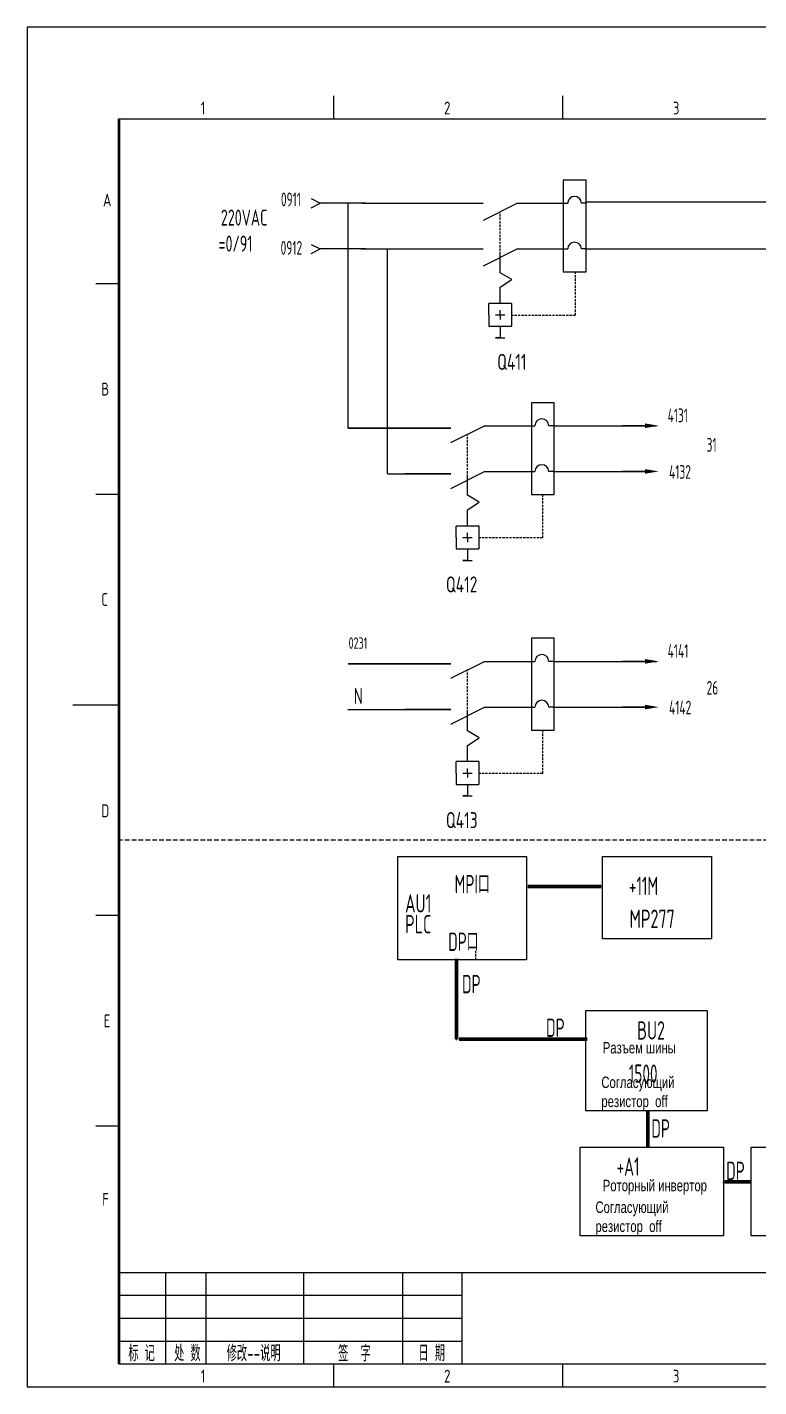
# Model space of a CAD drawing. Extents: x 590 to 9605, y -3741 to 975.
# Drawn here: x 3617 to 3776.8, y -1511.8 to -1214.8 of the extents above; entities that cross this region are included whole.
import ezdxf
from ezdxf.enums import TextEntityAlignment as Align

# ---------------------------------------------------------------- set-up
doc = ezdxf.new("R2010")
doc.units = 0
doc.header["$LTSCALE"] = 2
doc.header["$MEASUREMENT"] = 0
doc.linetypes.add('DASHED2', pattern=[0.375, 0.25, -0.125])
doc.linetypes.add('HIDDEN', pattern=[0.375, 0.25, -0.125])
doc.layers.get('0').update_dxf_attribs({"linetype": 'CONTINUOUS'})
for name, color, linetype in [('01', 7, 'CONTINUOUS'), ('CONTINUOUS', 7, 'CONTINUOUS'), ('DASHED', 2, 'DASHED2')]:
    doc.layers.add(name, color=color, linetype=linetype)
doc.styles.add('ROMAN', font='ROMANC.shx', dxfattribs={"width": 0.7, "height": 0.7})
doc.styles.add('ROMANS', font='romans', dxfattribs={"width": 0.67, "bigfont": 'hzlib'})
doc.styles.get("Standard").update_dxf_attribs({"font": 'isocp.shx', "width": 0.707, "bigfont": 'dfst.shx'})

# ---------------------------------------------------------------- blocks, each defined once
blk = doc.blocks.new('ARROW2')
blk.add_line((5, 0), (0, 0))
at = {"color": 3}
blk.add_solid([(4.99, 0.51), (4.99, -0.49), (7.99, 0.01)], dxfattribs=at)
blk = doc.blocks.new('ARROW1')
at = {"layer": 'CONTINUOUS'}
for p in [(0, 0), (12, 1), (12, -1)]:
    blk.add_line(p, (10, 0), dxfattribs=at)

msp = doc.modelspace()

# ---------------------------------------------------------------- linework, layer by layer
at = {"layer": '01'}
msp.add_line((3802.89, -1252.98), (3739.11, -1252.98), dxfattribs=at)
at = {"layer": '01', "ltscale": 10}
msp.add_line((3739.09, -1263.23), (3790.65, -1263.23), dxfattribs=at)
at = {"layer": 'CONTINUOUS', "color": 3}
for p, q in [((4037, -1214.78), (3617, -1214.78)), ((3617, -1214.78), (3617, -1511.78)), ((3617, -1511.78), (4037, -1511.78))]:
    msp.add_line(p, q, dxfattribs=at)
at = {"layer": 'CONTINUOUS', "linetype": 'Continuous'}
for p, q in [((3684, -1234.78), (3684, -1229.78)), ((3734, -1234.78), (3734, -1229.78)), ((3632, -1270.78), (3637, -1270.78)), ((3632, -1316.78), (3637, -1316.78)), ((3627, -1362.78), (3637, -1362.78)), ((3632, -1408.78), (3637, -1408.78)), ((3632, -1454.78), (3637, -1454.78)), ((3637, -1486.78), (4032, -1486.78)), ((3647.28, -1506.78), (3647.28, -1486.78)), ((3656.1, -1506.78), (3656.1, -1486.78)), ((3677.34, -1486.78), (3677.34, -1506.78)), ((3699, -1486.78), (3699, -1506.78)), ((3712, -1506.78), (3712, -1486.78)), ((3637, -1491.78), (3712, -1491.78)), ((3637, -1496.78), (3712, -1496.78)), ((3637, -1501.78), (3712, -1501.78)), ((3684, -1511.78), (3684, -1506.78)), ((3734, -1511.78), (3734, -1506.78))]:
    msp.add_line(p, q, dxfattribs=at)
at = {"layer": 'CONTINUOUS'}
for p, q in [((3637, -1234.78), (4032, -1234.78)), ((3734.11, -1248.19), (3734.11, -1268.23)), ((3739.09, -1248.19), (3734.11, -1248.19)), ((3739.09, -1268.23), (3739.09, -1248.19)), ((3679.02, -1252.23), (3681.02, -1253.23)), ((3679.02, -1254.23), (3681.02, -1253.23)), ((3691.02, -1253.23), (3681.02, -1253.23)), ((3690.09, -1253.23), (3716.61, -1253.23)), ((3724.11, -1253.23), (3716.61, -1256.98)), ((3724.11, -1253.23), (3735.09, -1253.23)), ((3739.09, -1253.23), (3738.09, -1253.23)), ((3689.98, -1263.23), (3716.61, -1263.23)), ((3724.11, -1263.23), (3716.61, -1266.98)), ((3720.36, -1268.41), (3720.36, -1264.38)), ((3724.11, -1263.23), (3735.09, -1263.23)), ((3739.09, -1263.23), (3738.09, -1263.23)), ((3739.09, -1263.23), (3743.92, -1263.23)), ((3720.34, -1271.6), (3722.88, -1269.92)), ((3722.88, -1269.92), (3720.36, -1268.41)), ((3734.11, -1268.23), (3739.09, -1268.23)), ((3720.34, -1275.12), (3720.34, -1271.6)), ((3717.84, -1277.62), (3717.84, -1275.12)), ((3722.84, -1275.12), (3717.84, -1275.12)), ((3720.34, -1277.62), (3720.34, -1276.62)), ((3722.84, -1275.1), (3722.84, -1280.12)), ((3717.84, -1277.62), (3717.84, -1280.12)), ((3719.34, -1277.62), (3721.34, -1277.62)), ((3720.34, -1277.62), (3720.34, -1278.62)), ((3717.84, -1280.12), (3722.84, -1280.12)), ((3720.34, -1282.62), (3719.34, -1282.62)), ((3719.34, -1282.62), (3721.34, -1282.62)), ((3720.34, -1280.12), (3720.34, -1282.62)), ((3732.15, -1296.8), (3727.17, -1296.8)), ((3727.17, -1296.8), (3727.17, -1316.85)), ((3732.15, -1316.85), (3732.15, -1296.8)), ((3687.13, -1302.35), (3709.53, -1302.35)), ((3709.53, -1302.35), (3687.13, -1302.35)), ((3716.97, -1301.85), (3709.47, -1305.6)), ((3716.97, -1301.85), (3727.94, -1301.85)), ((3731.94, -1301.85), (3730.94, -1301.85)), ((3732.02, -1301.85), (3754.52, -1301.85)), ((3695.73, -1312.35), (3709.53, -1312.35)), ((3709.53, -1312.35), (3699.53, -1312.35)), ((3716.97, -1311.85), (3709.47, -1315.6)), ((3716.97, -1311.85), (3727.94, -1311.85)), ((3731.94, -1311.85), (3730.94, -1311.85)), ((3731.94, -1311.85), (3736.77, -1311.85)), ((3732.02, -1311.85), (3752.02, -1311.85)), ((3713.22, -1317.03), (3713.22, -1313)), ((3713.19, -1320.21), (3715.73, -1318.54)), ((3715.73, -1318.54), (3713.22, -1317.03)), ((3727.17, -1316.85), (3732.15, -1316.85)), ((3713.19, -1323.74), (3713.19, -1320.21)), ((3715.69, -1323.74), (3710.69, -1323.74)), ((3710.69, -1326.24), (3710.69, -1323.74)), ((3715.69, -1323.71), (3715.69, -1328.74)), ((3710.69, -1326.24), (3710.69, -1328.74)), ((3712.19, -1326.24), (3714.19, -1326.24)), ((3713.19, -1326.24), (3713.19, -1325.24)), ((3713.19, -1326.24), (3713.19, -1327.24)), ((3710.69, -1328.74), (3715.69, -1328.74)), ((3713.19, -1328.74), (3713.19, -1331.24)), ((3712.19, -1331.24), (3714.19, -1331.24)), ((3713.19, -1331.24), (3712.19, -1331.24)), ((3732.15, -1348.27), (3727.17, -1348.27)), ((3727.17, -1348.27), (3727.17, -1368.32)), ((3732.15, -1368.32), (3732.15, -1348.27)), ((3709.53, -1353.82), (3687.13, -1353.82)), ((3687.13, -1353.82), (3709.53, -1353.82)), ((3716.97, -1353.32), (3709.47, -1357.07)), ((3716.97, -1353.32), (3727.94, -1353.32)), ((3731.94, -1353.32), (3730.94, -1353.32)), ((3732.02, -1353.32), (3754.52, -1353.32)), ((3687.08, -1363.82), (3709.53, -1363.82)), ((3709.53, -1363.82), (3699.53, -1363.82)), ((3716.97, -1363.32), (3709.47, -1367.07)), ((3713.22, -1368.5), (3713.22, -1364.47)), ((3716.97, -1363.32), (3727.94, -1363.32)), ((3731.94, -1363.32), (3730.94, -1363.32)), ((3731.94, -1363.32), (3736.77, -1363.32)), ((3732.02, -1363.32), (3752.02, -1363.32)), ((3715.73, -1370.01), (3713.22, -1368.5)), ((3727.17, -1368.32), (3732.15, -1368.32)), ((3713.19, -1371.68), (3715.73, -1370.01)), ((3713.19, -1375.21), (3713.19, -1371.68)), ((3715.69, -1375.21), (3710.69, -1375.21)), ((3710.69, -1377.71), (3710.69, -1375.21)), ((3710.69, -1377.71), (3710.69, -1380.21)), ((3712.19, -1377.71), (3714.19, -1377.71)), ((3713.19, -1377.71), (3713.19, -1376.71)), ((3713.19, -1377.71), (3713.19, -1378.71)), ((3715.69, -1375.18), (3715.69, -1380.21)), ((3710.69, -1380.21), (3715.69, -1380.21)), ((3713.19, -1380.21), (3713.19, -1382.71)), ((3712.19, -1382.71), (3714.19, -1382.71)), ((3713.19, -1382.71), (3712.19, -1382.71)), ((3710.75, -1418.35), (3710.75, -1436.07)), ((3637, -1506.78), (4032, -1506.78))]:
    msp.add_line(p, q, dxfattribs=at)
at = {"layer": 'CONTINUOUS', "lineweight": 50}
msp.add_line((3637, -1234.78), (3637, -1506.78), dxfattribs=at)
at = {"layer": 'CONTINUOUS', "linetype": 'Continuous', "ltscale": 2}
for p, q in [((3687.13, -1302.35), (3687.13, -1253.23)), ((3695.73, -1312.35), (3695.73, -1263.23))]:
    msp.add_line(p, q, dxfattribs=at)
at = {"layer": 'CONTINUOUS', "linetype": 'DASHED2', "ltscale": 2}
msp.add_line((3636.85, -1392.27), (4032.02, -1392.27), dxfattribs=at)
at = {"layer": 'CONTINUOUS', "color": 6, "linetype": 'ByBlock', "ltscale": 2}
for p, q in [((3711.34, -1435.73), (3739.27, -1435.73)), ((3752.63, -1451.5), (3752.63, -1459.42)), ((3769.02, -1467.04), (3775.23, -1467.04))]:
    msp.add_line(p, q, dxfattribs=at)
at = {"layer": 'CONTINUOUS', "linetype": 'Continuous', "ltscale": 2, "const_width": 0.8}
for points in [[(3742.41, -1402.48), (3726.35, -1402.48)], [(3710.8, -1418.28), (3710.8, -1435.91)], [(3711.36, -1435.86), (3739.35, -1435.86)], [(3752.6, -1451.4), (3752.6, -1459.29)], [(3769.35, -1467), (3775.28, -1467)]]:
    msp.add_lwpolyline(points, dxfattribs=at)
at = {"layer": 'CONTINUOUS'}
for centre in [(3736.59, -1253.23), (3736.59, -1263.23), (3729.44, -1301.85), (3729.44, -1311.85), (3729.44, -1353.32), (3729.44, -1363.32)]:
    msp.add_arc(centre, 1.5, 0, 180, dxfattribs=at)
at = {"layer": 'DASHED', "color": 7}
for p, q in [((3720.36, -1264.38), (3720.36, -1255.11)), ((3736.74, -1268.18), (3736.74, -1277.75)), ((3736.74, -1277.75), (3722.84, -1277.75)), ((3713.22, -1313), (3713.22, -1303.72)), ((3729.59, -1316.85), (3729.59, -1326.36)), ((3729.59, -1326.36), (3715.69, -1326.36)), ((3713.22, -1364.47), (3713.22, -1355.19)), ((3729.59, -1368.32), (3729.59, -1377.83)), ((3729.59, -1377.83), (3715.69, -1377.83))]:
    msp.add_line(p, q, dxfattribs=at)
at = {"layer": 'DASHED', "color": 0, "linetype": 'ByBlock'}
for p, q in [((3697.97, -1418.52), (3697.97, -1395.97)), ((3697.97, -1395.97), (3706.1, -1395.97)), ((3706.1, -1395.97), (3726.1, -1395.97)), ((3726.1, -1395.97), (3726.1, -1418.52)), ((3742.73, -1413.91), (3742.73, -1395.97)), ((3742.73, -1395.97), (3757.73, -1395.97)), ((3757.73, -1395.97), (3766.49, -1395.97)), ((3766.49, -1395.97), (3766.49, -1413.91)), ((3757.73, -1413.91), (3742.73, -1413.91)), ((3766.49, -1413.91), (3757.73, -1413.91)), ((3706.1, -1418.52), (3697.97, -1418.52)), ((3726.1, -1418.52), (3706.1, -1418.52)), ((3739.08, -1429.55), (3765.58, -1429.55)), ((3739.08, -1451.52), (3739.08, -1429.55)), ((3765.58, -1429.55), (3765.58, -1451.52)), ((3765.58, -1451.52), (3739.08, -1451.52))]:
    msp.add_line(p, q, dxfattribs=at)
at = {"layer": 'DASHED', "color": 1}
msp.add_line((3715.04, -1418.52), (3715.04, -1416.34), dxfattribs=at)
at = {"layer": 'DASHED', "color": 0, "linetype": 'ByBlock'}
for points in [[(3737.79, -1459.42), (3769.16, -1459.42), (3769.16, -1478.81), (3737.79, -1478.81)], [(3775.14, -1459.42), (3806.51, -1459.42), (3806.51, -1478.81), (3775.14, -1478.81)]]:
    msp.add_lwpolyline(points, close=True, dxfattribs=at)

# ---------------------------------------------------------------- block references
at = {"layer": '01', "linetype": 'DASHED2', "rotation": 180}
msp.add_blockref('ARROW1', (3691.02, -1263.23), dxfattribs=at)
at = {"layer": '01', "linetype": 'Continuous'}
for p in [(3747.02, -1301.85), (3747.02, -1311.83), (3747.02, -1353.32), (3747.02, -1363.31)]:
    msp.add_blockref('ARROW2', p, dxfattribs=at)

# ---------------------------------------------------------------- texts
at = {"width": 0.707}
msp.add_text('0231', height=2.5, dxfattribs=at).set_placement((3687.22, -1350.57))
at = {"layer": '01', "ltscale": 10, "width": 0.67}
for s, p in [('0911', (3672.43, -1253.9)), ('0912', (3672.37, -1264.48))]:
    msp.add_text(s, height=3, dxfattribs=at).set_placement(p)
at = {"layer": 'CONTINUOUS', "linetype": 'Continuous', "style": 'ROMAN', "width": 0.7}
for s, p in [('1', (3654.92, -1233.84)), ('2', (3708.08, -1233.84)), ('3', (3758.06, -1233.84)), ('A', (3633.56, -1253.93)), ('B', (3633.17, -1295.24)), ('C', (3633.17, -1341.19)), ('D', (3633.17, -1387.35)), ('E', (3633.73, -1433.24)), ('F', (3633.38, -1472.24)), ('1', (3654.92, -1510.84)), ('2', (3708.08, -1510.84)), ('3', (3758.06, -1510.84))]:
    msp.add_text(s, height=2.8, dxfattribs=at).set_placement(p)
at = {"layer": 'CONTINUOUS', "linetype": 'HIDDEN', "width": 0.707}
for s, p in [('220VAC', (3659.31, -1258.12)), ('=0/91', (3658.82, -1263.81))]:
    msp.add_text(s, height=3.5, dxfattribs=at).set_placement(p)
at = {"layer": 'CONTINUOUS', "style": 'ROMANS', "width": 0.67}
for s, p in [('Q411', (3719.68, -1289.64)), ('Q412', (3708.49, -1338.26)), ('Q413', (3708.49, -1389.73))]:
    msp.add_text(s, height=3.5, dxfattribs=at).set_placement(p)
at = {"layer": 'CONTINUOUS', "color": 1}
for s, height, width, p in [('4131', 3, 0.67, (3756.93, -1301.07)), ('31', 3, 0.67, (3765.44, -1307.51)), ('4132', 3, 0.67, (3757.24, -1313.43)), ('4141', 3, 0.67, (3756.93, -1352.54)), ('26', 3, 0.67, (3765.44, -1360.58)), ('4142', 3, 0.67, (3757.24, -1364.9)), ('MPI口', 4, 0.67, (3710.38, -1403.97)), ('+11M', 4, 0.67, (3748.46, -1404.36)), ('AU1', 4, 0.707, (3699.56, -1408.17)), ('MP277', 4, 0.707, (3748.61, -1411.55)), ('PLC', 4, 0.707, (3699.56, -1412.71)), ('DP口', 4, 0.67, (3708.98, -1416.55)), ('BU2', 4, 0.707, (3750.26, -1435.93)), ('1500', 4, 0.67, (3748.46, -1445.37)), ('+A1', 4, 0.67, (3745.78, -1465.67))]:
    msp.add_text(s, height=height, dxfattribs=dict(at, width=width)).set_placement(p)
at = {"layer": 'CONTINUOUS', "width": 0.707}
msp.add_text('N', height=3.5, dxfattribs=at).set_placement((3688.38, -1362.64))
at = {"layer": 'CONTINUOUS', "color": 0, "width": 0.67}
for p in [(3712.01, -1425.8), (3730.38, -1435.33), (3753.37, -1457.35), (3769.72, -1466.59)]:
    msp.add_text('DP', height=4, dxfattribs=at).set_placement(p)
at = {"layer": 'CONTINUOUS', "width": 0.67}
for s, p in [('标 记', (3642, -1504.28)), ('处 数', (3652, -1504.28)), ('修改--说明', (3666.47, -1504.28)), ('签  字', (3688.5, -1504.28)), ('日 期', (3705.37, -1504.28))]:
    msp.add_text(s, height=3.5, dxfattribs=at).set_placement(p, align=Align.MIDDLE)
at = {"layer": 'CONTINUOUS', "linetype": 'DASHED2', "ltscale": 2, "char_height": 2.5, "attachment_point": 1}
for s, insert, width in [('{\\fArial|b0|i0|c204|p34;\\C1;Разъем шины}', (3742.75, -1436.46), 20.0331), ('{\\fArial|b0|i0|c204|p34;\\C1;Согласующий резистор\\fArial|b0|i0|c0|p34;  off}', (3742.45, -1444.01), 15.3987), ('{\\fArial|b0|i0|c204|p34;\\C1;Роторный инвертор}', (3742.75, -1466.56), 23.3662), ('{\\fArial|b0|i0|c204|p34;\\C1;Согласующий резистор\\fArial|b0|i0|c0|p34;  off}', (3741.15, -1471.3), 15.3987)]:
    msp.add_mtext(s, dxfattribs=dict(at, insert=insert, width=width))

doc.saveas('drawing.dxf')
